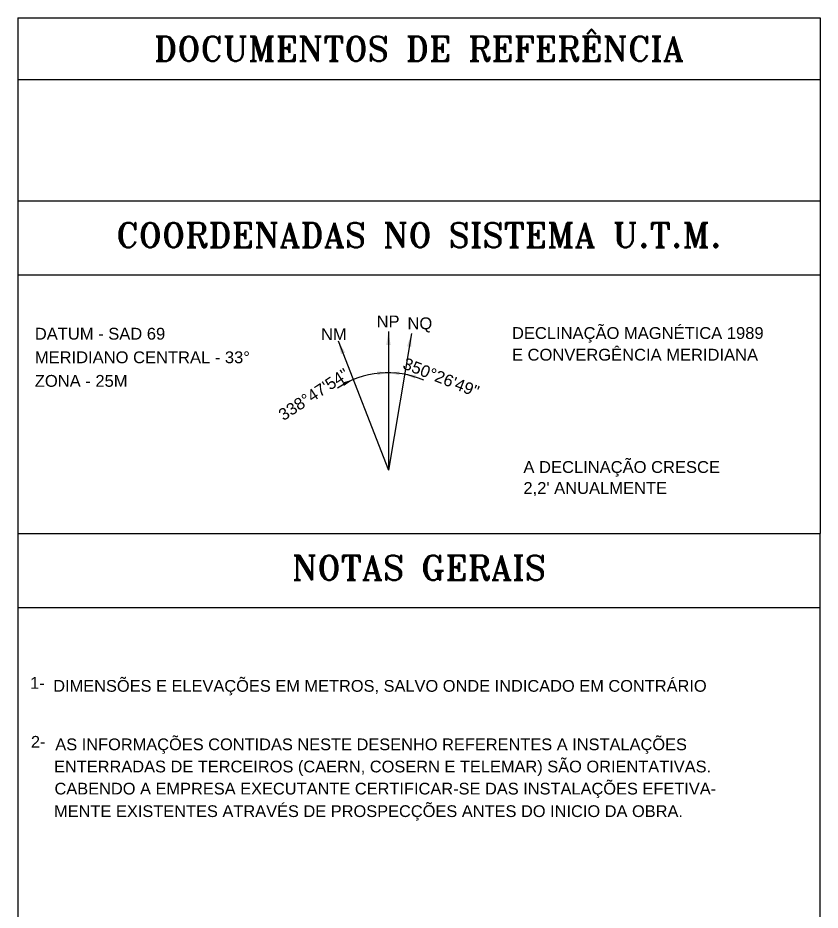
# Model space of a CAD drawing. Extents: x -140 to -10, y 6 to 584.
# Drawn here: x -140 to -10, y 439.5 to 584 of the extents above; entities that cross this region are included whole.
import ezdxf
from ezdxf.enums import TextEntityAlignment as Align

# ---------------------------------------------------------------- set-up
doc = ezdxf.new("R2010")
doc.units = 0
doc.styles.add('ROMANT', font='romant', dxfattribs={"height": 0.2})
doc.styles.get("Standard").update_dxf_attribs({"font": 'arial.ttf'})

# ---------------------------------------------------------------- blocks, each defined once
blk = doc.blocks.new('poti-notas')
at = {"color": 7, "linetype": 'Continuous'}
for p, q in [((-130, 84.84), (0, 84.84)), ((-130, 72.84), (0, 72.84)), ((-130, 0), (0, 0))]:
    blk.add_line(p, q, dxfattribs=at)
at = {"color": 7}
for points in [[(-130, 84.84), (-130, 0)], [(0, 0), (0, 84.84)]]:
    blk.add_lwpolyline(points, dxfattribs=at)
at = {"color": 8, "linetype": 'Continuous', "style": 'ROMANT'}
blk.add_text('NOTAS GERAIS', height=4, dxfattribs=at).set_placement((-65, 77.3), align=Align.CENTER)
at = {"color": 5, "linetype": 'Continuous'}
for s, p in [('1- ', (-128.02, 59.7)), ('2- ', (-127.88, 50.16))]:
    blk.add_text(s, height=1.9, dxfattribs=at).set_placement(p)
at = {"color": 5}
for tag, p in [('1_001', (-124.27, 59.22)), ('2_001', (-123.93, 49.75)), ('2_002', (-124.14, 46.16)), ('2_003', (-124.06, 42.58)), ('2_004', (-124.13, 38.93))]:
    blk.add_attdef(tag, p, '', height=1.9, dxfattribs=at)
blk = doc.blocks.new('poti-cartografia')
at = {"color": 7, "linetype": 'Continuous'}
for p, q in [((-130, 73.53), (0, 73.53)), ((-130, 53.89), (0, 53.89)), ((-130, 41.89), (0, 41.89)), ((-130, 0), (0, 0))]:
    blk.add_line(p, q, dxfattribs=at)
at = {"color": 8, "linetype": 'Continuous'}
for p in [(-69.95, 32.72), (-69.95, 32.72), (-66.22, 32.41), (-66.22, 32.41), (-78.08, 31.2), (-78.08, 31.2)]:
    blk.add_line(p, (-69.95, 10.25), dxfattribs=at)
at = {"color": 7}
for points in [[(-130, 83.53), (0, 83.53)], [(-130, 83.53), (-130, 0)], [(0, 83.53), (0, 0)]]:
    blk.add_lwpolyline(points, dxfattribs=at)
at = {"color": 8, "linetype": 'Continuous'}
blk.add_ellipse((-70.06, 11.44), major_axis=(10.33, 10.33), ratio=1, start_param=0.372279, end_param=1.377239, dxfattribs=at)
for points in [[(-70.31, 30.56), (-69.95, 32.72), (-69.59, 30.56)], [(-66.94, 30.34), (-66.22, 32.41), (-66.23, 30.22)], [(-77.64, 29.06), (-78.08, 31.2), (-76.97, 29.32)], [(-71.76, 26.26), (-71.73, 25.66), (-69.95, 26.06)], [(-68.18, 25.65), (-68.14, 26.24), (-69.95, 26.05)], [(-77.41, 24.46), (-77.16, 23.92), (-75.65, 24.94)], [(-65.65, 25.1), (-65.52, 25.68), (-67.34, 25.79)]]:
    blk.add_solid(points, dxfattribs=at)
at = {"color": 8, "linetype": 'Continuous', "style": 'ROMANT'}
for s, p in [('DOCUMENTOS DE REFER%%202NCIA', (-65, 76.52)), ('COORDENADAS NO SISTEMA U.T.M.', (-65, 46.34))]:
    blk.add_text(s, height=4, dxfattribs=at).set_placement(p, align=Align.CENTER)
at = {"color": 1, "linetype": 'Continuous'}
for s, height, p in [('NP', 1.917, (-71.87, 33.4)), ('NQ', 1.917, (-66.87, 33.09)), ('DATUM - SAD 69  ', 1.9172, (-127.25, 31.41)), ('NM', 1.917, (-80.88, 31.33)), ('DECLINA%%199%%195O MAGN%%201TICA 1989', 1.9172, (-49.94, 31.52)), ('E CONVERG%%202NCIA MERIDIANA', 1.9172, (-49.94, 28.01)), ('MERIDIANO CENTRAL - 33°', 1.9172, (-127.25, 27.59)), ('ZONA - 25M', 1.917, (-127.25, 23.77)), ('A DECLINA%%199%%195O CRESCE', 1.9172, (-48.08, 9.82)), ("2,2' ANUALMENTE", 1.9172, (-48.08, 6.42))]:
    blk.add_text(s, height=height, dxfattribs=at).set_placement(p)
for s, rotation, p in [('350%%d26\'49"', 338.4584, (-61.41, 25.29)), ('338%%d47\'54"', 33.1914, (-82.07, 22.55))]:
    blk.add_text(s, height=1.9172, rotation=rotation, dxfattribs=at).set_placement(p, align=Align.MIDDLE)

msp = doc.modelspace()

# ---------------------------------------------------------------- block references
msp.add_blockref('poti-cartografia', (-10, 500.47))
msp.add_blockref('poti-notas', (-10, 415.63)).add_auto_attribs({'1_001': 'DIMENSÕES E ELEVAÇÕES EM METROS, SALVO ONDE INDICADO EM CONTRÁRIO', '2_001': 'AS INFORMAÇÕES CONTIDAS NESTE DESENHO REFERENTES A INSTALAÇÕES', '2_002': 'ENTERRADAS DE TERCEIROS (CAERN, COSERN E TELEMAR) SÃO ORIENTATIVAS.', '2_003': 'CABENDO A EMPRESA EXECUTANTE CERTIFICAR-SE DAS INSTALAÇÕES EFETIVA-', '2_004': 'MENTE EXISTENTES ATRAVÉS DE PROSPECÇÕES ANTES DO INICIO DA OBRA.'})

doc.saveas('drawing.dxf')
